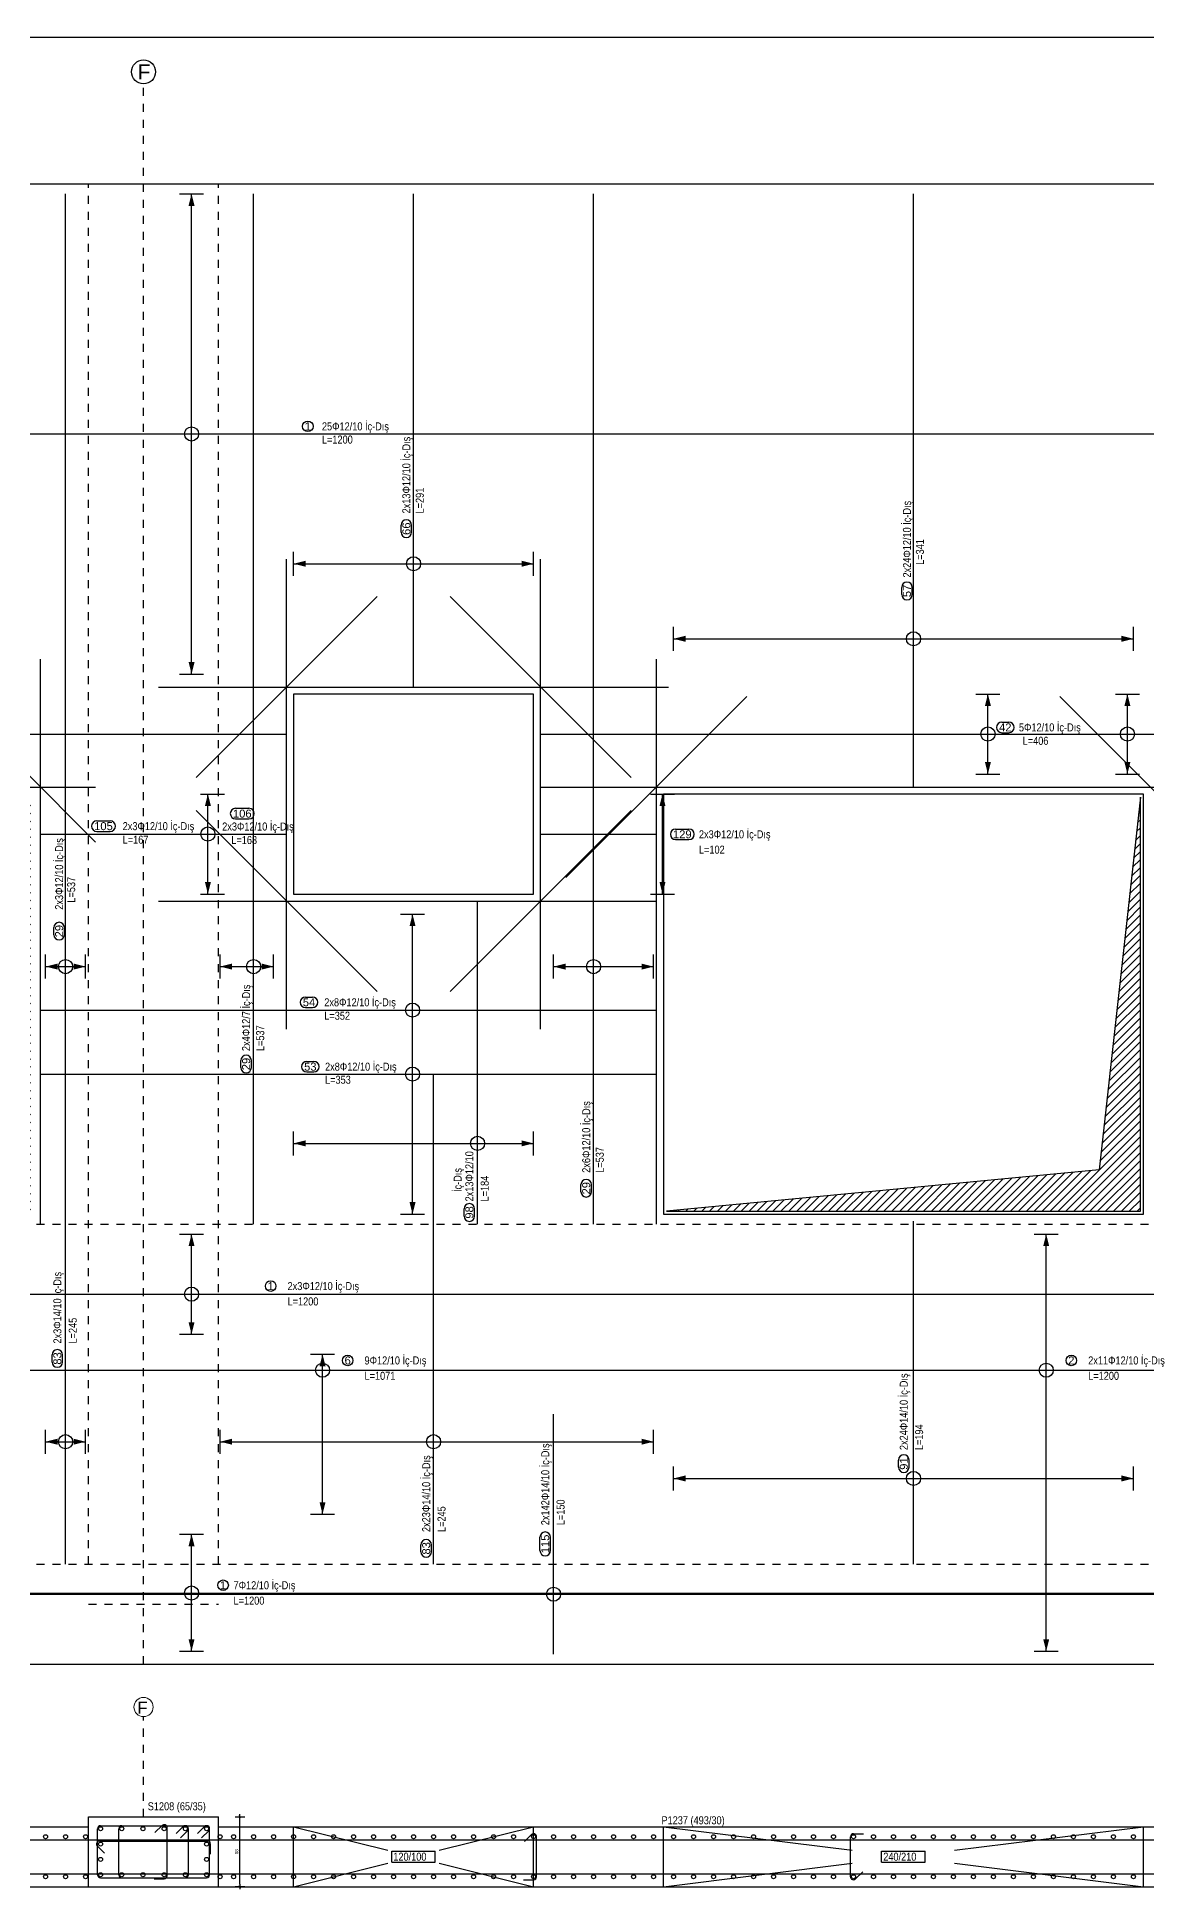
# Model space of a CAD drawing. Header units: metres. Extents: x 419734 to 420376, y 4564732 to 4565123.
# Drawn here: x 420122.87 to 420136.75, y 4564882.76 to 4564905.94 of the extents above; entities that cross this region are included whole.
import ezdxf

# ---------------------------------------------------------------- set-up
doc = ezdxf.new("R2010")
doc.units = ezdxf.units.M
doc.linetypes.add('NASCOSTA', pattern=[0.375, 0.25, -0.125])
doc.linetypes.add('TRATTO-PUNTO', pattern=[1, 0.5, -0.25, 0, -0.25])
doc.layers.get('Defpoints').update_dxf_attribs({"color": 5})
for name, color, linetype in [('Standart', 7, 'Continuous'), ('SW_ASSI', 7, 'TRATTO-PUNTO'), ('SW_CANDELE', 252, 'Continuous'), ('SW_DIM', 33, 'Continuous'), ('SW_SEZIONI-ARMATURA', 3, 'Continuous'), ('SW_SEZIONI_CARPENTERIA', 4, 'Continuous'), ('SW_TRATT', 7, 'NASCOSTA'), ('SW_TRATTEGGIO_252', 252, 'Continuous'), ('SW_TXT_TESTI', 1, 'Continuous'), ('SW_VISTE', 1, 'Continuous')]:
    doc.layers.add(name, color=color, linetype=linetype)
doc.styles.add('arial_1_18', font='arial.ttf', dxfattribs={"height": 0.2})
doc.styles.add('SWS', font='ARIALN.TTF')
doc.dimstyles.new('DIM-SW-20_cm', dxfattribs={"dimtxt": 0.04, "dimasz": 0.03, "dimexe": 0.125, "dimexo": 0.125, "dimgap": 0.02, "dimtad": 1, "dimdec": 0, "dimlfac": 100, "dimzin": 1, "dimdsep": 46, "dimtxsty": 'SWS', "dimblk1": 'D', "dimblk2": 'D', "dimsah": 1, "dimcen": 0.003, "dimdle": 0.0625, "dimse1": 1, "dimse2": 1, "dimclrd": 256, "dimclre": 256, "dimclrt": 256, "dimazin": 0, "dimtfac": 0.75, "dimtdec": 0, "dimtmove": 1, "dimatfit": 3, "dimldrblk": 'D', "dimfxl": 0.125, "dimtvp": 1.5, "dimtolj": 1, "dimtzin": 0, "dimarcsym": 0})

# ---------------------------------------------------------------- blocks, each defined once
blk = doc.blocks.new('D')
for p, q in [((-1, 0), (1, 0)), ((0, 2), (0, -2))]:
    blk.add_line(p, q)
at = {"const_width": 0.141}
blk.add_lwpolyline([(0.48, 0.48), (-0.48, -0.48)], dxfattribs=at)
blk = doc.blocks.new('*D1570')
at = {"layer": 'Defpoints', "color": 0, "transparency": 16777216}
for p in [(420125.242, 4564883.699), (420125.409, 4564883.699), (420125.242, 4564882.824)]:
    blk.add_point(p, dxfattribs=at)
at = {"layer": 'SW_DIM', "lineweight": -2, "transparency": 16777216}
blk.add_line((420125.409, 4564882.854), (420125.409, 4564883.669), dxfattribs=at)
at = {"layer": 'SW_DIM', "lineweight": -2, "transparency": 16777216, "xscale": 0.03, "yscale": 0.03, "zscale": 0.03}
for p, rotation in [((420125.409, 4564883.699), 90), ((420125.409, 4564882.824), 270)]:
    blk.add_blockref('D', p, dxfattribs=dict(at, rotation=rotation))
at = {"layer": 'SW_DIM', "transparency": 16777216, "insert": (420125.368, 4564883.261), "char_height": 0.04, "attachment_point": 5, "rotation": 90, "style": 'SWS'}
blk.add_mtext('\\A1;88', dxfattribs=at)

msp = doc.modelspace()

# ---------------------------------------------------------------- hatches: boundary and pattern name
at = {"layer": 'Standart', "linetype": 'Continuous', "lineweight": 5}
for points in [[(420124.80459, 4564885.76625), (420124.76709, 4564885.91625), (420124.84209, 4564885.91625)], [(420135.48919, 4564885.76625), (420135.45169, 4564885.91625), (420135.52669, 4564885.91625)]]:
    msp.add_hatch(color=35, dxfattribs=at).paths.add_polyline_path(points)
at = {"layer": 'SW_DIM'}
for points in [[(420124.84209, 4564903.82875), (420124.76709, 4564903.82875), (420124.80459, 4564903.97875)], [(420126.23011, 4564899.31938), (420126.08011, 4564899.35688), (420126.23011, 4564899.39438)], [(420129.08011, 4564899.35688), (420128.93011, 4564899.31938), (420128.93011, 4564899.39438)], [(420130.98011, 4564898.38188), (420130.83011, 4564898.41938), (420130.98011, 4564898.45688)], [(420136.58011, 4564898.41938), (420136.43011, 4564898.38188), (420136.43011, 4564898.45688)], [(420124.80459, 4564897.97875), (420124.76709, 4564898.12875), (420124.84209, 4564898.12875)], [(420134.79834, 4564897.57875), (420134.72334, 4564897.57875), (420134.76084, 4564897.72875)], [(420136.54209, 4564897.57875), (420136.46709, 4564897.57875), (420136.50459, 4564897.72875)], [(420134.76084, 4564896.72875), (420134.72334, 4564896.87875), (420134.79834, 4564896.87875)], [(420136.50459, 4564896.72875), (420136.46709, 4564896.87875), (420136.54209, 4564896.87875)], [(420125.0464, 4564896.32875), (420124.9714, 4564896.32875), (420125.0089, 4564896.47875)], [(420130.72959, 4564896.32875), (420130.65459, 4564896.32875), (420130.69209, 4564896.47875)], [(420125.0089, 4564895.22875), (420124.9714, 4564895.37875), (420125.0464, 4564895.37875)], [(420130.69209, 4564895.22875), (420130.65459, 4564895.37875), (420130.72959, 4564895.37875)], [(420127.60459, 4564894.82875), (420127.52959, 4564894.82875), (420127.56709, 4564894.97875)], [(420123.12959, 4564894.285), (420122.97959, 4564894.3225), (420123.12959, 4564894.36)], [(420123.47959, 4564894.3225), (420123.32959, 4564894.285), (420123.32959, 4564894.36)], [(420125.3111, 4564894.285), (420125.1611, 4564894.3225), (420125.3111, 4564894.36)], [(420125.83011, 4564894.3225), (420125.68011, 4564894.285), (420125.68011, 4564894.36)], [(420129.48011, 4564894.285), (420129.33011, 4564894.3225), (420129.48011, 4564894.36)], [(420130.58011, 4564894.3225), (420130.43011, 4564894.285), (420130.43011, 4564894.36)], [(420126.23011, 4564892.07563), (420126.08011, 4564892.11313), (420126.23011, 4564892.15063)], [(420129.08011, 4564892.11313), (420128.93011, 4564892.07563), (420128.93011, 4564892.15063)], [(420127.56709, 4564891.22875), (420127.52959, 4564891.37875), (420127.60459, 4564891.37875)], [(420124.84209, 4564890.82875), (420124.76709, 4564890.82875), (420124.80459, 4564890.97875)], [(420135.52669, 4564890.82875), (420135.45169, 4564890.82875), (420135.48919, 4564890.97875)], [(420124.80459, 4564889.72875), (420124.76709, 4564889.87875), (420124.84209, 4564889.87875)], [(420126.4796, 4564889.32875), (420126.4046, 4564889.32875), (420126.4421, 4564889.47875)], [(420123.12959, 4564888.3475), (420122.97959, 4564888.385), (420123.12959, 4564888.4225)], [(420123.47959, 4564888.385), (420123.32959, 4564888.3475), (420123.32959, 4564888.4225)], [(420125.3111, 4564888.3475), (420125.1611, 4564888.385), (420125.3111, 4564888.4225)], [(420130.58011, 4564888.385), (420130.43011, 4564888.3475), (420130.43011, 4564888.4225)], [(420130.98011, 4564887.88813), (420130.83011, 4564887.92563), (420130.98011, 4564887.96313)], [(420136.58011, 4564887.92563), (420136.43011, 4564887.88813), (420136.43011, 4564887.96313)], [(420126.4421, 4564887.47875), (420126.4046, 4564887.62875), (420126.4796, 4564887.62875)], [(420124.84209, 4564887.07875), (420124.76709, 4564887.07875), (420124.80459, 4564887.22875)]]:
    msp.add_hatch(color=256, dxfattribs=at).paths.add_polyline_path(points)
at = {"layer": 'SW_TRATTEGGIO_252'}
h = msp.add_hatch(dxfattribs=at)
h.set_pattern_fill('_USER', color=256, scale=0.07, angle=45, pattern_type=0)
h.set_pattern_definition([(45, (420069.559505, 4565743.56469), (-0.0494974747, 0.0494974747), [])])
h.paths.add_polyline_path([(420122.79209, 4564891.26625), (420122.79209, 4564896.44125), (420122.27459, 4564891.78375), (420116.86709, 4564891.26625)])
h.paths.add_polyline_path([(420136.66709, 4564891.26625), (420136.66709, 4564896.44125), (420136.14959, 4564891.78375), (420130.74209, 4564891.26625)])
h.paths.add_polyline_path([(420157.04209, 4564891.26625), (420157.04209, 4564896.44125), (420156.52459, 4564891.78375), (420151.11709, 4564891.26625)])
h.paths.add_polyline_path([(420113.60209, 4564895.26625), (420113.60209, 4564897.69125), (420113.35959, 4564895.50875), (420110.67709, 4564895.26625)])
h.paths.add_polyline_path([(420117.75995, 4564869.56443), (420117.75995, 4564874.73943), (420117.24245, 4564870.08193), (420111.83495, 4564869.56443)])
h.paths.add_polyline_path([(420162.41709, 4564887.51625), (420162.41709, 4564889.44125), (420162.22459, 4564887.70875), (420160.49209, 4564887.51625)])
h.paths.add_polyline_path([(420145.29209, 4564895.26625), (420145.29209, 4564897.69125), (420145.04959, 4564895.50875), (420142.36709, 4564895.26625)])
h.paths.add_polyline_path([(420126.84704, 4564868.88617), (420126.84704, 4564871.31117), (420126.60454, 4564869.12867), (420123.92204, 4564868.88617)])
h.paths.add_polyline_path([(420113.75995, 4564865.81443), (420113.75995, 4564867.73943), (420113.56745, 4564866.00693), (420111.83495, 4564865.81443)])
h.paths.add_polyline_path([(420112.40459, 4564887.51625), (420112.40459, 4564889.44125), (420112.21209, 4564887.70875), (420110.47959, 4564887.51625)])
h.paths.add_polyline_path([(420170.29209, 4564891.26625), (420170.29209, 4564896.44125), (420169.77459, 4564891.78375), (420164.36709, 4564891.26625)])

# ---------------------------------------------------------------- linework, layer by layer
msp.add_circle((420124.20459, 4564905.50376), 0.15)
at = {"color": 0, "linetype": 'Continuous', "lineweight": 5}
msp.add_circle((420124.20459, 4564885.06884), 0.12, dxfattribs=at)
at = {"layer": 'Standart', "color": 2}
msp.add_line((419946.10266, 4564905.93855), (420327.35266, 4564905.93855), dxfattribs=at)
at = {"layer": 'Standart', "color": 35, "linetype": 'Continuous', "lineweight": -3}
for points in [[(420124.65459, 4564885.76625), (420124.95459, 4564885.76625)], [(420135.33919, 4564885.76625), (420135.63919, 4564885.76625)]]:
    msp.add_lwpolyline(points, dxfattribs=at)
at = {"layer": 'SW_ASSI', "ltscale": 0.2}
for points in [[(420124.20459, 4564885.60375), (420124.20459, 4564905.35376)], [(420124.20459, 4564883.69884), (420124.20459, 4564884.94884)]]:
    msp.add_lwpolyline(points, dxfattribs=at)
at = {"layer": 'SW_CANDELE'}
msp.add_lwpolyline([(420136.66709, 4564891.26625), (420136.66709, 4564896.44125), (420136.14959, 4564891.78375), (420130.74209, 4564891.26625)], close=True, dxfattribs=at)
at = {"layer": 'SW_DIM'}
for points in [[(420124.65459, 4564903.97875), (420124.95459, 4564903.97875)], [(420124.80459, 4564897.97875), (420124.80459, 4564903.97875)], [(420126.08011, 4564899.20688), (420126.08011, 4564899.50688)], [(420129.08011, 4564899.20688), (420129.08011, 4564899.50688)], [(420126.08011, 4564899.35688), (420129.08011, 4564899.35688)], [(420130.83011, 4564898.26938), (420130.83011, 4564898.56938)], [(420136.58011, 4564898.26938), (420136.58011, 4564898.56938)], [(420130.83011, 4564898.41938), (420136.58011, 4564898.41938)], [(420124.65459, 4564897.97875), (420124.95459, 4564897.97875)], [(420134.61084, 4564897.72875), (420134.91084, 4564897.72875)], [(420134.76084, 4564896.72875), (420134.76084, 4564897.72875)], [(420136.35459, 4564897.72875), (420136.65459, 4564897.72875)], [(420136.50459, 4564896.72875), (420136.50459, 4564897.72875)], [(420134.61084, 4564896.72875), (420134.91084, 4564896.72875)], [(420136.35459, 4564896.72875), (420136.65459, 4564896.72875)], [(420124.91592, 4564896.47875), (420125.21592, 4564896.47875)], [(420125.0089, 4564895.22875), (420125.0089, 4564896.47875)], [(420130.54209, 4564896.47875), (420130.84209, 4564896.47875)], [(420130.69209, 4564895.22875), (420130.69209, 4564896.47875)], [(420124.91592, 4564895.22875), (420125.21592, 4564895.22875)], [(420130.54209, 4564895.22875), (420130.84209, 4564895.22875)], [(420127.41709, 4564894.97875), (420127.71709, 4564894.97875)], [(420127.56709, 4564891.22875), (420127.56709, 4564894.97875)], [(420122.97959, 4564894.1725), (420122.97959, 4564894.4725)], [(420122.97959, 4564894.3225), (420123.47959, 4564894.3225)], [(420123.47959, 4564894.1725), (420123.47959, 4564894.4725)], [(420125.1611, 4564894.1725), (420125.1611, 4564894.4725)], [(420125.1611, 4564894.3225), (420125.83011, 4564894.3225)], [(420125.83011, 4564894.1725), (420125.83011, 4564894.4725)], [(420129.33011, 4564894.1725), (420129.33011, 4564894.4725)], [(420129.33011, 4564894.3225), (420130.58011, 4564894.3225)], [(420130.58011, 4564894.1725), (420130.58011, 4564894.4725)], [(420126.08011, 4564891.96313), (420126.08011, 4564892.26313)], [(420129.08011, 4564891.96313), (420129.08011, 4564892.26313)], [(420126.08011, 4564892.11313), (420129.08011, 4564892.11313)], [(420127.41709, 4564891.22875), (420127.71709, 4564891.22875)], [(420124.65459, 4564890.97875), (420124.95459, 4564890.97875)], [(420124.80459, 4564889.72875), (420124.80459, 4564890.97875)], [(420135.33919, 4564890.97875), (420135.63919, 4564890.97875)], [(420135.48919, 4564885.76625), (420135.48919, 4564890.97875)], [(420124.65459, 4564889.72875), (420124.95459, 4564889.72875)], [(420126.2921, 4564889.47875), (420126.5921, 4564889.47875)], [(420126.4421, 4564887.47875), (420126.4421, 4564889.47875)], [(420122.97959, 4564888.235), (420122.97959, 4564888.535)], [(420123.47959, 4564888.235), (420123.47959, 4564888.535)], [(420125.1611, 4564888.235), (420125.1611, 4564888.535)], [(420130.58011, 4564888.235), (420130.58011, 4564888.535)], [(420122.97959, 4564888.385), (420123.47959, 4564888.385)], [(420125.1611, 4564888.385), (420130.58011, 4564888.385)], [(420130.83011, 4564887.77563), (420130.83011, 4564888.07563)], [(420136.58011, 4564887.77563), (420136.58011, 4564888.07563)], [(420130.83011, 4564887.92563), (420136.58011, 4564887.92563)], [(420126.2921, 4564887.47875), (420126.5921, 4564887.47875)], [(420124.65459, 4564887.22875), (420124.95459, 4564887.22875)], [(420124.80459, 4564885.76625), (420124.80459, 4564887.22875)], [(420109.97959, 4564886.47875), (420148.70511, 4564886.47875)]]:
    msp.add_lwpolyline(points, dxfattribs=at)
for centre in [(420124.80459, 4564900.97875), (420127.58011, 4564899.35688), (420133.83011, 4564898.41938), (420134.76084, 4564897.22875), (420136.50459, 4564897.22875), (420125.0089, 4564895.97875), (420123.22959, 4564894.3225), (420125.58011, 4564894.3225), (420129.83011, 4564894.3225), (420127.56709, 4564893.77875), (420127.56709, 4564892.97875), (420128.38011, 4564892.11313), (420124.80459, 4564890.22875), (420126.4421, 4564889.27875), (420135.48919, 4564889.27875), (420123.22959, 4564888.385), (420127.83011, 4564888.385), (420133.83011, 4564887.92563), (420124.80459, 4564886.49375), (420129.33011, 4564886.47875)]:
    msp.add_circle(centre, 0.08839, dxfattribs=at)
at = {"layer": 'SW_SEZIONI-ARMATURA'}
for points in [[(420123.22959, 4564886.85375), (420123.22959, 4564903.97875)], [(420125.58011, 4564891.10375), (420125.58011, 4564903.97875)], [(420127.58011, 4564897.81625), (420127.58011, 4564903.97875)], [(420129.83011, 4564891.10375), (420129.83011, 4564903.97875)], [(420133.83011, 4564896.56625), (420133.83011, 4564903.97875)], [(420109.25459, 4564900.97875), (420138.7546, 4564900.97875)], [(420127.42384, 4564899.75041), (420127.42384, 4564899.83979)], [(420127.55584, 4564899.75041), (420127.55584, 4564899.83979)], [(420125.99209, 4564893.54125), (420125.99209, 4564899.41625)], [(420129.16709, 4564893.54125), (420129.16709, 4564899.41625)], [(420124.86072, 4564896.68488), (420127.12346, 4564898.94763)], [(420130.29847, 4564896.68488), (420128.03573, 4564898.94763)], [(420133.68226, 4564898.97234), (420133.68226, 4564899.06172)], [(420133.81426, 4564898.97234), (420133.81426, 4564899.06172)], [(420122.91709, 4564891.10375), (420122.91709, 4564898.16625)], [(420130.61709, 4564891.10375), (420130.61709, 4564898.16625)], [(420124.39209, 4564897.81625), (420130.7671, 4564897.81625)], [(420123.6046, 4564895.87875), (420121.78573, 4564897.69763)], [(420129.48573, 4564895.43488), (420131.74847, 4564897.69763)], [(420135.66072, 4564897.69763), (420137.45512, 4564895.90324)], [(420134.93337, 4564897.37785), (420135.02275, 4564897.37785)], [(420113.72709, 4564897.22875), (420125.99209, 4564897.22875)], [(420129.16709, 4564897.22875), (420142.24209, 4564897.22875)], [(420134.93337, 4564897.24585), (420135.02275, 4564897.24585)], [(420115.1421, 4564896.56625), (420123.6046, 4564896.56625)], [(420129.16709, 4564896.56625), (420137.45512, 4564896.56625)], [(420127.12346, 4564894.00988), (420124.86072, 4564896.27263)], [(420125.35511, 4564896.30041), (420125.52218, 4564896.30041)], [(420125.35511, 4564896.16841), (420125.52218, 4564896.16841)], [(420128.03573, 4564894.00988), (420130.29847, 4564896.27263)], [(420122.91709, 4564895.97875), (420125.99209, 4564895.97875)], [(420123.61985, 4564896.14367), (420123.78692, 4564896.14367)], [(420123.61985, 4564896.01167), (420123.78692, 4564896.01167)], [(420129.16709, 4564895.97875), (420130.61709, 4564895.97875)], [(420130.85616, 4564896.04175), (420131.02323, 4564896.04175)], [(420130.85616, 4564895.90975), (420131.02323, 4564895.90975)], [(420124.39209, 4564895.14125), (420130.61709, 4564895.14125)], [(420128.38011, 4564891.10375), (420128.38011, 4564895.14125)], [(420123.08286, 4564894.72111), (420123.08286, 4564894.81049)], [(420123.21486, 4564894.72111), (420123.21486, 4564894.81049)], [(420126.22831, 4564893.94228), (420126.31769, 4564893.94228)], [(420122.91709, 4564893.77875), (420130.61709, 4564893.77875)], [(420126.22831, 4564893.81028), (420126.31769, 4564893.81028)], [(420125.42045, 4564893.06013), (420125.42045, 4564893.14952)], [(420125.55245, 4564893.06013), (420125.55245, 4564893.14952)], [(420126.2448, 4564893.1379), (420126.33418, 4564893.1379)], [(420122.91709, 4564892.97875), (420130.61709, 4564892.97875)], [(420126.2448, 4564893.0059), (420126.33418, 4564893.0059)], [(420127.83011, 4564886.85375), (420127.83011, 4564892.97875)], [(420129.67252, 4564891.50824), (420129.67252, 4564891.59762)], [(420129.80452, 4564891.50824), (420129.80452, 4564891.59762)], [(420128.21144, 4564891.20499), (420128.21144, 4564891.29437)], [(420128.34344, 4564891.20499), (420128.34344, 4564891.29437)], [(420133.83011, 4564886.85375), (420133.83011, 4564891.14125)], [(420109.25459, 4564890.22875), (420138.7546, 4564890.22875)], [(420123.06092, 4564889.3805), (420123.06092, 4564889.46988)], [(420123.19292, 4564889.3805), (420123.19292, 4564889.46988)], [(420112.5296, 4564889.27875), (420160.3671, 4564889.27875)], [(420129.33011, 4564885.72875), (420129.33011, 4564888.72875)], [(420133.64211, 4564888.06697), (420133.64211, 4564888.15635)], [(420133.77411, 4564888.06697), (420133.77411, 4564888.15635)], [(420129.16015, 4564887.02403), (420129.16015, 4564887.19111)], [(420129.29215, 4564887.02403), (420129.29215, 4564887.19111)], [(420127.6718, 4564887.00767), (420127.6718, 4564887.09705)], [(420127.8038, 4564887.00767), (420127.8038, 4564887.09705)], [(420109.25459, 4564886.49375), (420138.7546, 4564886.49375)], [(420109.32959, 4564883.41134), (420172.09209, 4564883.41134)], [(420123.62959, 4564882.97384), (420123.62959, 4564883.54884)], [(420123.66709, 4564883.58634), (420124.99209, 4564883.58634)], [(420123.89459, 4564882.97384), (420123.89459, 4564883.54884)], [(420124.34719, 4564883.49947), (420124.43558, 4564883.58786)], [(420124.49959, 4564882.96134), (420124.49959, 4564883.56134)], [(420124.61219, 4564883.48697), (420124.70058, 4564883.57536)], [(420124.66522, 4564883.43394), (420124.75361, 4564883.52233)], [(420124.76459, 4564882.97384), (420124.76459, 4564883.54884)], [(420124.87719, 4564883.48697), (420124.96558, 4564883.57536)], [(420124.93022, 4564883.43394), (420125.01861, 4564883.52233)], [(420125.02959, 4564882.97384), (420125.02959, 4564883.54884)], [(420128.96521, 4564883.38697), (420129.05359, 4564883.47536)], [(420129.11761, 4564882.94884), (420129.11761, 4564883.44884)], [(420133.04261, 4564882.94884), (420133.04261, 4564883.44884)], [(420133.08011, 4564883.48634), (420133.20511, 4564883.48634)], [(420123.62808, 4564883.33066), (420123.71647, 4564883.24227)], [(420123.65459, 4564883.39468), (420125.00459, 4564883.39468)], [(420125.04209, 4564883.23218), (420125.04209, 4564883.35718)], [(420109.29209, 4564882.98634), (420172.05459, 4564882.98634)], [(420133.10663, 4564882.92233), (420133.19502, 4564883.01072)], [(420123.66709, 4564882.93634), (420124.99209, 4564882.93634)], [(420124.33709, 4564882.92384), (420124.46209, 4564882.92384)], [(420128.95511, 4564882.91134), (420129.08011, 4564882.91134)]]:
    msp.add_lwpolyline(points, dxfattribs=at)
for centre, radius in [((420126.25861, 4564901.0737), 0.066), ((420125.79422, 4564890.33014), 0.066), ((420126.75625, 4564889.40075), 0.066), ((420135.80334, 4564889.40075), 0.066), ((420125.19914, 4564886.59102), 0.066), ((420122.97959, 4564883.44884), 0.025), ((420123.22959, 4564883.44884), 0.025), ((420123.47959, 4564883.44884), 0.025), ((420123.66709, 4564883.54884), 0.025), ((420123.93209, 4564883.54884), 0.025), ((420124.19709, 4564883.54884), 0.025), ((420124.46209, 4564883.54884), 0.025), ((420124.72709, 4564883.54884), 0.025), ((420124.99209, 4564883.54884), 0.025), ((420125.1611, 4564883.44884), 0.025), ((420125.33011, 4564883.44884), 0.025), ((420125.58011, 4564883.44884), 0.025), ((420125.83011, 4564883.44884), 0.025), ((420126.08011, 4564883.44884), 0.025), ((420126.33011, 4564883.44884), 0.025), ((420126.58011, 4564883.44884), 0.025), ((420126.83011, 4564883.44884), 0.025), ((420127.08011, 4564883.44884), 0.025), ((420127.33011, 4564883.44884), 0.025), ((420127.58011, 4564883.44884), 0.025), ((420127.83011, 4564883.44884), 0.025), ((420128.08011, 4564883.44884), 0.025), ((420128.33011, 4564883.44884), 0.025), ((420128.58011, 4564883.44884), 0.025), ((420128.83011, 4564883.44884), 0.025), ((420129.08011, 4564883.44884), 0.025), ((420129.33011, 4564883.44884), 0.025), ((420129.58011, 4564883.44884), 0.025), ((420129.83011, 4564883.44884), 0.025), ((420130.08011, 4564883.44884), 0.025), ((420130.33011, 4564883.44884), 0.025), ((420130.58011, 4564883.44884), 0.025), ((420130.83011, 4564883.44884), 0.025), ((420131.08011, 4564883.44884), 0.025), ((420131.33011, 4564883.44884), 0.025), ((420131.58011, 4564883.44884), 0.025), ((420131.83011, 4564883.44884), 0.025), ((420132.08011, 4564883.44884), 0.025), ((420132.33011, 4564883.44884), 0.025), ((420132.58011, 4564883.44884), 0.025), ((420132.83011, 4564883.44884), 0.025), ((420133.08011, 4564883.44884), 0.025), ((420133.33011, 4564883.44884), 0.025), ((420133.58011, 4564883.44884), 0.025), ((420133.83011, 4564883.44884), 0.025), ((420134.08011, 4564883.44884), 0.025), ((420134.33011, 4564883.44884), 0.025), ((420134.58011, 4564883.44884), 0.025), ((420134.83011, 4564883.44884), 0.025), ((420135.08011, 4564883.44884), 0.025), ((420135.33011, 4564883.44884), 0.025), ((420135.58011, 4564883.44884), 0.025), ((420135.83011, 4564883.44884), 0.025), ((420136.08011, 4564883.44884), 0.025), ((420136.33011, 4564883.44884), 0.025), ((420136.58011, 4564883.44884), 0.025), ((420123.66709, 4564883.35718), 0.025), ((420123.66709, 4564883.16551), 0.025), ((420124.99209, 4564883.35718), 0.025), ((420124.99209, 4564883.16551), 0.025), ((420122.97959, 4564882.94884), 0.025), ((420123.22959, 4564882.94884), 0.025), ((420123.47959, 4564882.94884), 0.025), ((420123.66709, 4564882.97384), 0.025), ((420123.93209, 4564882.97384), 0.025), ((420124.19709, 4564882.97384), 0.025), ((420124.46209, 4564882.97384), 0.025), ((420124.72709, 4564882.97384), 0.025), ((420124.99209, 4564882.97384), 0.025), ((420125.1611, 4564882.94884), 0.025), ((420125.33011, 4564882.94884), 0.025), ((420125.58011, 4564882.94884), 0.025), ((420125.83011, 4564882.94884), 0.025), ((420126.08011, 4564882.94884), 0.025), ((420126.33011, 4564882.94884), 0.025), ((420126.58011, 4564882.94884), 0.025), ((420126.83011, 4564882.94884), 0.025), ((420127.08011, 4564882.94884), 0.025), ((420127.33011, 4564882.94884), 0.025), ((420127.58011, 4564882.94884), 0.025), ((420127.83011, 4564882.94884), 0.025), ((420128.08011, 4564882.94884), 0.025), ((420128.33011, 4564882.94884), 0.025), ((420128.58011, 4564882.94884), 0.025), ((420128.83011, 4564882.94884), 0.025), ((420129.08011, 4564882.94884), 0.025), ((420129.33011, 4564882.94884), 0.025), ((420129.58011, 4564882.94884), 0.025), ((420129.83011, 4564882.94884), 0.025), ((420130.08011, 4564882.94884), 0.025), ((420130.33011, 4564882.94884), 0.025), ((420130.58011, 4564882.94884), 0.025), ((420130.83011, 4564882.94884), 0.025), ((420131.08011, 4564882.94884), 0.025), ((420131.33011, 4564882.94884), 0.025), ((420131.58011, 4564882.94884), 0.025), ((420131.83011, 4564882.94884), 0.025), ((420132.08011, 4564882.94884), 0.025), ((420132.33011, 4564882.94884), 0.025), ((420132.58011, 4564882.94884), 0.025), ((420132.83011, 4564882.94884), 0.025), ((420133.08011, 4564882.94884), 0.025), ((420133.33011, 4564882.94884), 0.025), ((420133.58011, 4564882.94884), 0.025), ((420133.83011, 4564882.94884), 0.025), ((420134.08011, 4564882.94884), 0.025), ((420134.33011, 4564882.94884), 0.025), ((420134.58011, 4564882.94884), 0.025), ((420134.83011, 4564882.94884), 0.025), ((420135.08011, 4564882.94884), 0.025), ((420135.33011, 4564882.94884), 0.025), ((420135.58011, 4564882.94884), 0.025), ((420135.83011, 4564882.94884), 0.025), ((420136.08011, 4564882.94884), 0.025), ((420136.33011, 4564882.94884), 0.025), ((420136.58011, 4564882.94884), 0.025)]:
    msp.add_circle(centre, radius, dxfattribs=at)
for centre, radius, start, end in [((420127.48984, 4564899.83979), 0.066, 0, 180), ((420127.48984, 4564899.75041), 0.066, 180, 0), ((420133.74826, 4564899.06172), 0.066, 0, 180), ((420133.74826, 4564898.97234), 0.066, 180, 0), ((420134.93337, 4564897.31185), 0.066, 90, 270), ((420135.02275, 4564897.31185), 0.066, 270, 90), ((420125.35511, 4564896.23441), 0.066, 90, 270), ((420125.52218, 4564896.23441), 0.066, 270, 90), ((420123.61985, 4564896.07767), 0.066, 90, 270), ((420123.78692, 4564896.07767), 0.066, 270, 90), ((420130.85616, 4564895.97575), 0.066, 90, 270), ((420131.02323, 4564895.97575), 0.066, 270, 90), ((420123.14886, 4564894.81049), 0.066, 0, 180), ((420123.14886, 4564894.72111), 0.066, 180, 0), ((420126.22831, 4564893.87628), 0.066, 90, 270), ((420126.31769, 4564893.87628), 0.066, 270, 90), ((420125.48645, 4564893.14952), 0.066, 0, 180), ((420126.2448, 4564893.0719), 0.066, 90, 270), ((420126.33418, 4564893.0719), 0.066, 270, 90), ((420125.48645, 4564893.06013), 0.066, 180, 0), ((420129.73852, 4564891.59762), 0.066, 0, 180), ((420128.27744, 4564891.29437), 0.066, 0, 180), ((420129.73852, 4564891.50824), 0.066, 180, 0), ((420128.27744, 4564891.20499), 0.066, 180, 0), ((420123.12692, 4564889.46988), 0.066, 0, 180), ((420123.12692, 4564889.3805), 0.066, 180, 0), ((420133.70811, 4564888.15635), 0.066, 0, 180), ((420133.70811, 4564888.06697), 0.066, 180, 0), ((420127.7378, 4564887.09705), 0.066, 0, 180), ((420129.22615, 4564887.19111), 0.066, 0, 180), ((420127.7378, 4564887.00767), 0.066, 180, 0), ((420129.22615, 4564887.02403), 0.066, 180, 0), ((420123.66709, 4564883.54884), 0.0375, 90, 180), ((420123.93209, 4564883.54884), 0.0375, 90, 180), ((420124.46209, 4564883.56134), 0.0375, 0, 135), ((420124.72709, 4564883.54884), 0.0375, 315, 134.999954), ((420124.99209, 4564883.54884), 0.0375, 315, 134.999954), ((420129.08011, 4564883.44884), 0.0375, 0, 135), ((420133.08011, 4564883.44884), 0.0375, 90, 180), ((420123.65459, 4564883.35718), 0.0375, 90, 225), ((420125.00459, 4564883.35718), 0.0375, 0, 90), ((420123.66709, 4564882.97384), 0.0375, 180, 270), ((420123.93209, 4564882.97384), 0.0375, 180, 270), ((420124.46209, 4564882.96134), 0.0375, 270, 0), ((420124.72709, 4564882.97384), 0.0375, 270, 0), ((420124.99209, 4564882.97384), 0.0375, 270, 0), ((420129.08011, 4564882.94884), 0.0375, 270, 0), ((420133.08011, 4564882.94884), 0.0375, 180, 315)]:
    msp.add_arc(centre, radius, start, end, dxfattribs=at)
at = {"layer": 'SW_SEZIONI_CARPENTERIA'}
for points in [[(420109.06709, 4564904.10376), (420172.3296, 4564904.10376)], [(420107.94209, 4564885.60375), (420174.0796, 4564885.60375)], [(420123.51709, 4564882.82384), (420123.51709, 4564883.69884)], [(420123.51709, 4564883.69884), (420125.14209, 4564883.69884)], [(420125.14209, 4564882.82384), (420125.14209, 4564883.69884)], [(420109.94209, 4564883.57384), (420123.51709, 4564883.57384)], [(420125.14209, 4564883.57384), (420172.32959, 4564883.57384)], [(420109.06709, 4564882.82384), (420172.32959, 4564882.82384)]]:
    msp.add_lwpolyline(points, dxfattribs=at)
for points in [[(420129.07959, 4564895.22875), (420129.07959, 4564897.72875), (420126.07959, 4564897.72875), (420126.07959, 4564895.22875)], [(420136.70459, 4564891.22875), (420136.70459, 4564896.47875), (420130.70459, 4564896.47875), (420130.70459, 4564891.22875)]]:
    msp.add_lwpolyline(points, close=True, dxfattribs=at)
at = {"layer": 'SW_TRATT', "ltscale": 0.2}
for points in [[(420123.51709, 4564886.85376), (420123.51709, 4564904.10376)], [(420125.1421, 4564886.85376), (420125.1421, 4564904.10376)], [(420109.06709, 4564891.10375), (420172.3296, 4564891.10375)], [(420109.06709, 4564886.85375), (420172.3296, 4564886.85375)], [(420123.51709, 4564886.35375), (420125.1421, 4564886.35375)]]:
    msp.add_lwpolyline(points, dxfattribs=at)
at = {"layer": 'SW_VISTE'}
for points in [[(420126.07959, 4564882.82384), (420126.07959, 4564883.57384)], [(420126.07959, 4564883.57384), (420127.25959, 4564883.27884)], [(420127.89959, 4564883.27884), (420129.07959, 4564883.57384)], [(420129.07959, 4564882.82384), (420129.07959, 4564883.57384)], [(420130.70459, 4564882.82384), (420130.70459, 4564883.57384)], [(420130.70459, 4564883.57384), (420133.06459, 4564883.27884)], [(420134.34459, 4564883.27884), (420136.70459, 4564883.57384)], [(420136.70459, 4564882.82384), (420136.70459, 4564883.57384)], [(420127.3071, 4564883.26884), (420127.85209, 4564883.26884)], [(420127.3071, 4564883.12884), (420127.3071, 4564883.26884)], [(420127.85209, 4564883.12884), (420127.85209, 4564883.26884)], [(420133.4321, 4564883.26884), (420133.97709, 4564883.26884)], [(420133.4321, 4564883.12884), (420133.4321, 4564883.26884)], [(420133.97709, 4564883.12884), (420133.97709, 4564883.26884)], [(420126.07959, 4564882.82384), (420127.25959, 4564883.11884)], [(420127.3071, 4564883.12884), (420127.85209, 4564883.12884)], [(420127.89959, 4564883.11884), (420129.07959, 4564882.82384)], [(420130.70459, 4564882.82384), (420133.06459, 4564883.11884)], [(420133.4321, 4564883.12884), (420133.97709, 4564883.12884)], [(420134.34459, 4564883.11884), (420136.70459, 4564882.82384)]]:
    msp.add_lwpolyline(points, dxfattribs=at)

# ---------------------------------------------------------------- texts
at = {"layer": 'SW_TXT_TESTI', "style": 'arial_1_18'}
for s, height, p in [('F', 0.1875, (420124.13168, 4564905.409)), ('1', 0.1, (420126.21976, 4564901.0237)), ('42', 0.1, (420134.90037, 4564897.26185)), ('106', 0.1, (420125.32211, 4564896.18441)), ('105', 0.1, (420123.58685, 4564896.02767)), ('129', 0.1, (420130.82316, 4564895.92575)), ('54', 0.1, (420126.19531, 4564893.82628)), ('53', 0.1, (420126.2118, 4564893.0219)), ('1', 0.1, (420125.75537, 4564890.28014)), ('6', 0.1, (420126.7174, 4564889.35075)), ('2', 0.1, (420135.7645, 4564889.35075)), ('1', 0.1, (420125.1603, 4564886.54102)), ('F', 0.15, (420124.12779, 4564884.98512))]:
    msp.add_text(s, height=height, dxfattribs=at).set_placement(p)
at = {"layer": 'SW_TXT_TESTI', "color": 2, "linetype": 'Continuous', "lineweight": 5, "style": 'SWS'}
for s, p in [('25Φ12/10 İç-Dış', (420126.43441, 4564901.0237)), ('L=1200', (420126.43441, 4564900.85875)), ('5Φ12/10 İç-Dış', (420135.14799, 4564897.26185)), ('L=406', (420135.1954, 4564897.09458)), ('2x3Φ12/10 İç-Dış', (420123.94347, 4564896.02767)), ('L=167', (420123.94347, 4564895.85875)), ('2x3Φ12/10 İç-Dış', (420125.18747, 4564896.02306)), ('L=168', (420125.3014, 4564895.85414)), ('2x8Φ12/10 İç-Dış', (420126.4638, 4564893.82628)), ('L=352', (420126.4638, 4564893.65875)), ('2x8Φ12/10 İç-Dış', (420126.47344, 4564893.0219)), ('L=353', (420126.47344, 4564892.85875)), ('2x3Φ12/10 İç-Dış', (420126.00506, 4564890.28014)), ('L=1200', (420126.00506, 4564890.08814)), ('9Φ12/10 İç-Dış', (420126.9671, 4564889.35075)), ('2x11Φ12/10 İç-Dış', (420136.01419, 4564889.35075)), ('L=1071', (420126.9671, 4564889.15875)), ('L=1200', (420136.01419, 4564889.15875)), ('7Φ12/10 İç-Dış', (420125.32959, 4564886.54102)), ('L=1200', (420125.32959, 4564886.34902)), ('120/100', (420127.3271, 4564883.14884)), ('240/210', (420133.4521, 4564883.14884))]:
    msp.add_text(s, height=0.1, dxfattribs=at).set_placement(p)
for s, p in [('2x13Φ12/10 İç-Dış', (420127.53984, 4564899.98564)), ('L=291', (420127.70736, 4564899.98564)), ('2x24Φ12/10 İç-Dış', (420133.79826, 4564899.18449)), ('L=341', (420133.96058, 4564899.3428)), ('2x3Φ12/10 İç-Dış', (420123.19886, 4564895.03318)), ('L=537', (420123.34959, 4564895.12182)), ('2x4Φ12/7 İç-Dış', (420125.53645, 4564893.26651)), ('L=537', (420125.71299, 4564893.26651)), ('2x6Φ12/10 İç-Dış', (420129.78852, 4564891.74554)), ('2x13Φ12/10', (420128.32744, 4564891.38745)), ('L=537', (420129.95784, 4564891.74554)), ('İç-Dış', (420128.18123, 4564891.50577)), ('L=184', (420128.51944, 4564891.38745)), ('2x3Φ14/10 İç-Dış', (420123.17692, 4564889.61186)), ('L=245', (420123.36892, 4564889.61186)), ('2x24Φ14/10 İç-Dış', (420133.75811, 4564888.28017)), ('L=194', (420133.95011, 4564888.28017)), ('2x142Φ14/10 İç-Dış', (420129.27615, 4564887.34143)), ('2x23Φ14/10 İç-Dış', (420127.7878, 4564887.2561)), ('L=150', (420129.46815, 4564887.34143)), ('L=245', (420127.9798, 4564887.2561))]:
    msp.add_text(s, height=0.1, rotation=90, dxfattribs=at).set_placement(p)
at = {"layer": 'SW_TXT_TESTI', "style": 'arial_1_18'}
for s, p in [('66', (420127.53984, 4564899.71741)), ('57', (420133.79826, 4564898.93934)), ('29', (420123.19886, 4564894.68811)), ('29', (420125.53645, 4564893.02713)), ('29', (420129.78852, 4564891.47524)), ('98', (420128.32744, 4564891.17199)), ('83', (420123.17692, 4564889.3475)), ('91', (420133.75811, 4564888.03397)), ('83', (420127.7878, 4564886.97467)), ('115', (420129.27615, 4564886.99103))]:
    msp.add_text(s, height=0.1, rotation=90, dxfattribs=at).set_placement(p)
at = {"layer": 'SW_TXT_TESTI', "color": 2, "linetype": 'Continuous', "lineweight": -3, "style": 'SWS'}
for s, p in [('2x3Φ12/10 İç-Dış', (420131.14783, 4564895.92575)), ('2x3Φ12/10', (420131.14783, 4564895.92575)), ('L=102', (420131.14783, 4564895.73375))]:
    msp.add_text(s, height=0.1, dxfattribs=at).set_placement(p)
at = {"layer": 'SW_TXT_TESTI', "color": 2, "style": 'SWS'}
for s, p in [('S1208 (65/35)', (420124.25676, 4564883.77884)), ('P1237 (493/30)', (420130.67959, 4564883.60384))]:
    msp.add_text(s, height=0.1, dxfattribs=at).set_placement(p)

# ---------------------------------------------------------------- dimensions: what is measured, and where the dimension line sits
at = {"layer": 'SW_DIM'}
dim = msp.add_linear_dim(base=(420125.4086384803, 4564883.6988443807), p1=(420125.242093774, 4564882.8238443788), p2=(420125.242093774, 4564883.6988443788), angle=90, dimstyle='DIM-SW-20_cm', override={"dimtxsty": 'SWS', "dimldrblk": 'D'}, dxfattribs=at)
dim.commit()
dim.dimension.update_dxf_attribs({"geometry": '*D1570', "text_midpoint": (420125.368215562, 4564883.2613443797)})

doc.saveas('drawing.dxf')
